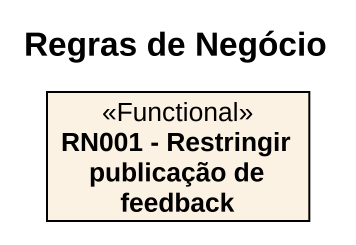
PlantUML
@startuml
title Regras de Negócio
hide circle
hide empty members
class "RN001 - Restringir publicação de feedback" as RN001_Restringir_publicação <<Functional>>
@enduml
